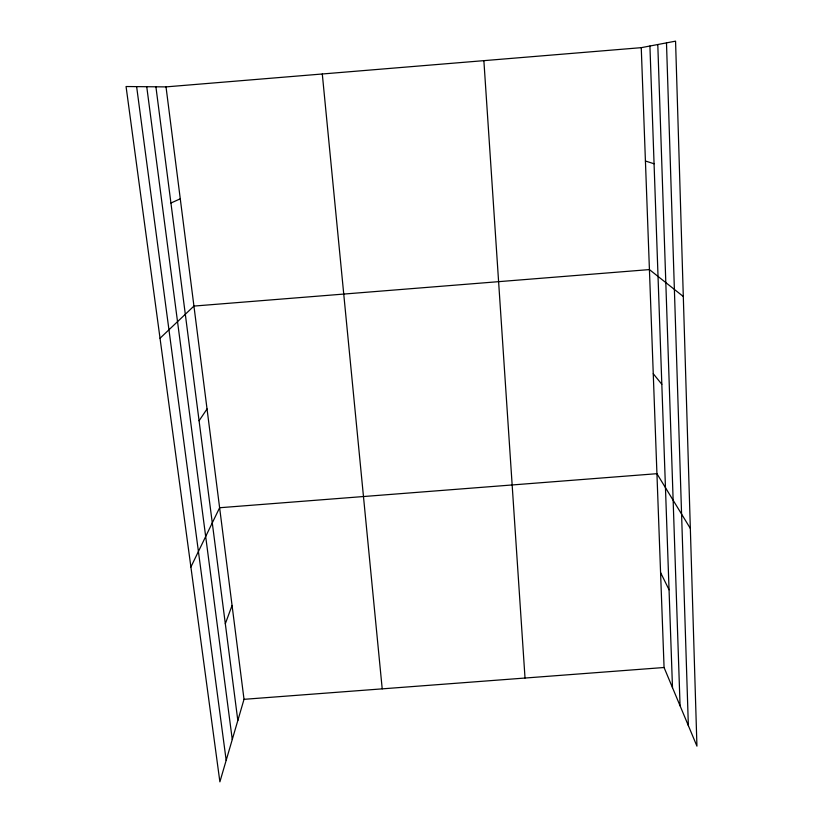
<?xml version="1.0" encoding="UTF-8"?>
<svg xmlns="http://www.w3.org/2000/svg" width="823" height="823" viewBox="0 0 823 823"><rect width="100%" height="100%" fill="white"/><g stroke="black" fill="none" stroke-linecap="round" stroke-linejoin="round"><path stroke-width="1.23" d="M166.02 86.888L244.019 699.324L219.885 781.85L126.063 86.528L166.02 86.888L641.251 47.662L675.56 41.15L696.937 746.142L664.068 667.504L641.251 47.662M225.317 623.752L232.065 605.461M190.895 567.016L219.618 507.74L656.929 473.688L690.332 528.438M199.084 420.769L207.036 408.959M160.032 338.253L193.94 306.074L649.419 269.584L683.306 296.506M170.937 203.034L180.278 198.806M244.019 699.324L664.068 667.504M645.417 160.999L654.069 163.777M653.256 373.724L661.826 384.29M660.571 572.561L669.058 589.772M136.628 86.621L226.181 760.329M146.751 86.713L232.271 739.507M155.907 86.796L237.826 720.495M322.297 73.988L382.211 688.851M483.873 60.655L525.023 678.039M657.793 44.524L680.065 705.784M649.923 46.016L672.494 687.668M666.486 42.868L688.357 725.629"/></g></svg>
